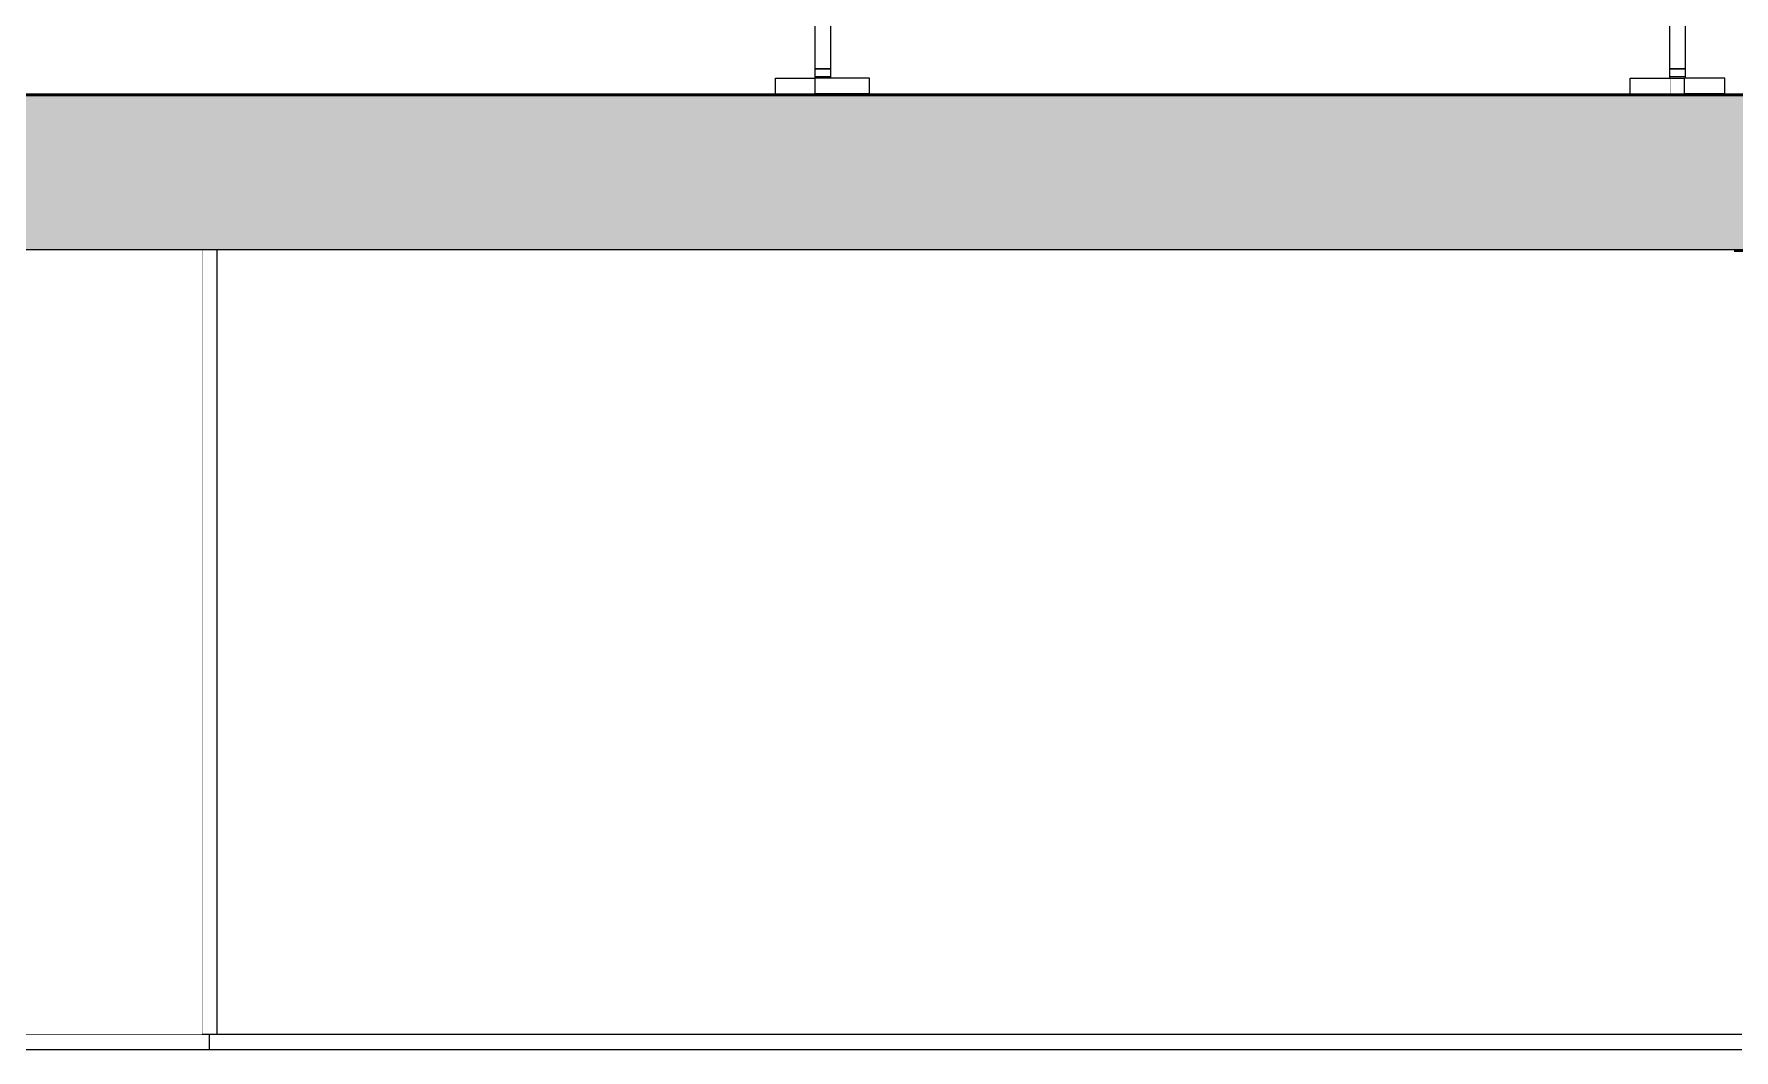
# Model space of a CAD drawing. Header units: millimetres. Extents: x -46169 to 237885, y -84465 to 18123.
# Drawn here: x 231433 to 232527, y -81568 to -80914 of the extents above; entities that cross this region are included whole.
import ezdxf

# ---------------------------------------------------------------- set-up
doc = ezdxf.new("R2010")
doc.units = ezdxf.units.MM
doc.header["$MEASUREMENT"] = 0
doc.linetypes.add('Wipeout_Contour', pattern=[1000, 0, -1000])
for name, color, linetype in [('New_A-20-M_Floor_Slab', 7, 'Continuous'), ('New_A-25-M_Curtain_Wall', 7, 'Continuous'), ('New_A-35-M_FFE_Fixed', 7, 'Continuous')]:
    doc.layers.add(name, color=color, linetype=linetype)
doc.layers.add('New_A-20-M_Floor_Slab_Pen_No__29', color=7, linetype='Continuous', lineweight=50, true_color=0x2a2a2a)
doc.layers.add('New_A-20-M_Floor_Slab_Pen_No__81', color=7, linetype='Continuous', lineweight=20, true_color=0x6a6a6a)
for name, color, linetype, lineweight in [('New_A-25-M_Curtain_Wall_Pen_No__87', 8, 'Continuous', 20), ('New_A-35-M_FFE_Fixed_Pen_No__1', 7, 'Continuous', 13), ('New_A-35-M_FFE_Fixed_Pen_No__93', 8, 'Continuous', 13)]:
    doc.layers.add(name, color=color, linetype=linetype, lineweight=lineweight)

# ---------------------------------------------------------------- blocks, each defined once
blk = doc.blocks.new('Section Elem_266_4', base_point=(208268.8, -84332.6))
at = {"color": 254, "linetype": 'Wipeout_Contour', "lineweight": 0, "ltscale": 43042086.18620662}
blk.add_wipeout([(222238.6, -80784.1), (222303.3, -80784.1), (222303.3, -80953.1), (233391.2, -80953.1), (233391.2, -80952.9), (233326.5, -80952.9), (233326.5, -80783.9), (233391.2, -80783.9), (233391.2, -80715.1), (233320.4, -80715.1), (233320.4, -80952.4), (233285.4, -80952.4), (233285.4, -80942.4), (233310.4, -80942.4), (233310.4, -80715.1), (233045.4, -80715.1), (233045.4, -80952.4), (233010.4, -80952.4), (233010.4, -80942.4), (233035.4, -80942.4), (233035.4, -80715.1), (232495.4, -80715.1), (232495.4, -80942.4), (232520.9, -80942.4), (232520.9, -80952.4), (232459.9, -80952.4), (232459.9, -80942.4), (232485.4, -80942.4), (232485.4, -80715.1), (231945.4, -80715.1), (231945.4, -80942.4), (231970.4, -80942.4), (231970.4, -80952.4), (231909.9, -80952.4), (231909.9, -80942.4), (231935.4, -80942.4), (231935.4, -80715.1), (231395.4, -80715.1), (231395.4, -80942.4), (231420.4, -80942.4), (231420.4, -80952.4), (231359.9, -80952.4), (231359.9, -80942.4), (231385.4, -80942.4), (231385.4, -80715.1), (230845.4, -80715.1), (230845.4, -80942.4), (230870.4, -80942.4), (230870.4, -80952.4), (230809.9, -80952.4), (230809.9, -80942.4), (230835.4, -80942.4), (230835.4, -80715.1), (230295.4, -80715.1), (230295.4, -80942.4), (230320.4, -80942.4), (230320.4, -80952.4), (230259.9, -80952.4), (230259.9, -80942.4), (230285.4, -80942.4), (230285.4, -80715.1), (229745.4, -80715.1), (229745.4, -80942.4), (229770.4, -80942.4), (229770.4, -80952.4), (229710.4, -80952.4), (229710.4, -80942.4), (229735.4, -80942.4), (229735.4, -80715.1), (229195.4, -80715.1), (229195.4, -80942.4), (229220.9, -80942.4), (229220.9, -80952.4), (229159.9, -80952.4), (229159.9, -80942.4), (229185.4, -80942.4), (229185.4, -80715.1), (228645.4, -80715.1), (228645.4, -80942.4), (228670.4, -80942.4), (228670.4, -80952.4), (228610.4, -80952.4), (228610.4, -80942.4), (228635.4, -80942.4), (228635.4, -80715.1), (228095.4, -80715.1), (228095.4, -80942.4), (228120.9, -80942.4), (228120.9, -80952.4), (228059.9, -80952.4), (228059.9, -80942.4), (228085.4, -80942.4), (228085.4, -80715.1), (227545.4, -80715.1), (227545.4, -80942.4), (227570.4, -80942.4), (227570.4, -80952.4), (227510.4, -80952.4), (227510.4, -80942.4), (227535.4, -80942.4), (227535.4, -80715.1), (226995.4, -80715.1), (226995.4, -80942.4), (227020.9, -80942.4), (227020.9, -80952.4), (226959.9, -80952.4), (226959.9, -80942.4), (226985.4, -80942.4), (226985.4, -80715.1), (226445.4, -80715.1), (226445.4, -80942.4), (226470.4, -80942.4), (226470.4, -80952.4), (226409.9, -80952.4), (226409.9, -80942.4), (226435.4, -80942.4), (226435.4, -80715.1), (225895.4, -80715.1), (225895.4, -80942.4), (225920.4, -80942.4), (225920.4, -80952.4), (225860.4, -80952.4), (225860.4, -80942.4), (225885.4, -80942.4), (225885.4, -80715.1), (225345.4, -80715.1), (225345.4, -80942.4), (225370.9, -80942.4), (225370.9, -80952.4), (225309.9, -80952.4), (225309.9, -80942.4), (225335.4, -80942.4), (225335.4, -80715.1), (224795.4, -80715.1), (224795.4, -80942.4), (224820.4, -80942.4), (224820.4, -80952.4), (224760.4, -80952.4), (224760.4, -80942.4), (224785.4, -80942.4), (224785.4, -80715.1), (224245.4, -80715.1), (224245.4, -80942.4), (224270.9, -80942.4), (224270.9, -80952.4), (224209.9, -80952.4), (224209.9, -80942.4), (224235.4, -80942.4), (224235.4, -80715.1), (223695.4, -80715.1), (223695.4, -80942.4), (223720.4, -80942.4), (223720.4, -80952.4), (223660.4, -80952.4), (223660.4, -80942.4), (223685.4, -80942.4), (223685.4, -80715.1), (223145.4, -80715.1), (223145.4, -80942.4), (223170.9, -80942.4), (223170.9, -80952.4), (223109.9, -80952.4), (223109.9, -80942.4), (223135.4, -80942.4), (223135.4, -80715.1), (222595.4, -80715.1), (222595.4, -80942.4), (222620.4, -80942.4), (222620.4, -80952.4), (222585.4, -80952.4), (222585.4, -80715.1), (222320.4, -80715.1), (222320.4, -80942.4), (222345.4, -80942.4), (222345.4, -80952.4), (222310.4, -80952.4), (222310.4, -80715.1), (222238.6, -80715.1)], dxfattribs=at).dxf.layer = 'New_A-20-M_Floor_Slab'
blk = doc.blocks.new('Section Elem_273_4', base_point=(208268.8, -84332.6))
at = {"color": 254, "linetype": 'Wipeout_Contour', "lineweight": 0, "ltscale": 984702.703307}
blk.add_wipeout([(232485.4, -80936.4), (232495.4, -80936.4), (232495.4, -80936), (232485.4, -80936)], dxfattribs=at).dxf.layer = 'New_A-35-M_FFE_Fixed'
at = {"color": 254, "linetype": 'Wipeout_Contour', "lineweight": 0, "ltscale": 984766.547057}
blk.add_wipeout([(232485.9, -80952.4), (232520.9, -80952.4), (232520.9, -80942.4), (232485.9, -80942.4)], dxfattribs=at).dxf.layer = 'New_A-35-M_FFE_Fixed'
at = {"layer": 'New_A-35-M_FFE_Fixed_Pen_No__93', "linetype": 'Continuous'}
for p, q in [((232485.4, -80936.4), (232485.4, -80936.4)), ((232485.4, -80941.4), (232485.4, -80941.4)), ((232485.9, -80952.4), (232485.9, -80942.4)), ((232520.9, -80942.4), (232494.9, -80942.4)), ((232520.9, -80952.4), (232520.9, -80942.4)), ((232520.9, -80952.4), (232494.9, -80952.4))]:
    blk.add_line(p, q, dxfattribs=at)
blk = doc.blocks.new('Section Elem_280_4', base_point=(208268.8, -84332.6))
at = {"color": 254, "linetype": 'Wipeout_Contour', "lineweight": 0, "ltscale": 982590.040786}
blk.add_wipeout([(231945.4, -80913.9), (231945.4, -80904.9), (231935.4, -80904.9), (231935.4, -80913.9)], dxfattribs=at).dxf.layer = 'New_A-35-M_FFE_Fixed'
at = {"color": 254, "linetype": 'Wipeout_Contour', "lineweight": 0, "ltscale": 982617.46597}
blk.add_wipeout([(231945.4, -80932.6), (231945.4, -80927.9), (231935.4, -80927.9), (231935.4, -80932.6)], dxfattribs=at).dxf.layer = 'New_A-35-M_FFE_Fixed'
at = {"color": 254, "linetype": 'Wipeout_Contour', "lineweight": 0, "ltscale": 982573.001047}
blk.add_wipeout([(231909.9, -80952.4), (231935.4, -80952.4), (231935.4, -80942.4), (231909.9, -80942.4)], dxfattribs=at).dxf.layer = 'New_A-35-M_FFE_Fixed'
at = {"layer": 'New_A-35-M_FFE_Fixed_Pen_No__1', "linetype": 'Continuous'}
for q in [(231909.9, -80942.4), (231935.4, -80952.4)]:
    blk.add_line((231909.9, -80952.4), q, dxfattribs=at)
at = {"color": 254, "linetype": 'Wipeout_Contour', "lineweight": 0, "ltscale": 982610.263768}
blk.add_wipeout([(231935.4, -80927.9), (231945.4, -80927.9), (231945.4, -80921.6), (231935.4, -80921.6)], dxfattribs=at).dxf.layer = 'New_A-35-M_FFE_Fixed'
at = {"color": 254, "linetype": 'Wipeout_Contour', "lineweight": 0, "ltscale": 982626.982149}
blk.add_wipeout([(231945.4, -80937.7), (231945.4, -80937.2), (231935.4, -80937.2), (231935.4, -80937.7)], dxfattribs=at).dxf.layer = 'New_A-35-M_FFE_Fixed'
at = {"color": 254, "linetype": 'Wipeout_Contour', "lineweight": 0, "ltscale": 982626.344234}
blk.add_wipeout([(231945.4, -80937.2), (231945.4, -80936.7), (231935.4, -80936.7), (231935.4, -80937.2)], dxfattribs=at).dxf.layer = 'New_A-35-M_FFE_Fixed'
at = {"color": 254, "linetype": 'Wipeout_Contour', "lineweight": 0, "ltscale": 982627.967462}
blk.add_wipeout([(231935.4, -80938.6), (231945.4, -80938.6), (231945.4, -80937.8), (231935.4, -80937.8)], dxfattribs=at).dxf.layer = 'New_A-35-M_FFE_Fixed'
at = {"color": 254, "linetype": 'Wipeout_Contour', "lineweight": 0, "ltscale": 982625.852281}
blk.add_wipeout([(231945.4, -80936.7), (231945.4, -80936.5), (231935.4, -80936.5), (231935.4, -80936.7)], dxfattribs=at).dxf.layer = 'New_A-35-M_FFE_Fixed'
at = {"color": 254, "linetype": 'Wipeout_Contour', "lineweight": 0, "ltscale": 982629.036366}
blk.add_wipeout([(231945.4, -80939.4), (231945.4, -80938.6), (231935.4, -80938.6), (231935.4, -80939.4)], dxfattribs=at).dxf.layer = 'New_A-35-M_FFE_Fixed'
at = {"color": 254, "linetype": 'Wipeout_Contour', "lineweight": 0, "ltscale": 982630.224079}
blk.add_wipeout([(231945.4, -80940.4), (231945.4, -80939.4), (231935.4, -80939.4), (231935.4, -80940.4)], dxfattribs=at).dxf.layer = 'New_A-35-M_FFE_Fixed'
at = {"color": 254, "linetype": 'Wipeout_Contour', "lineweight": 0, "ltscale": 982631.484962}
blk.add_wipeout([(231945.4, -80941.4), (231945.4, -80940.4), (231935.4, -80940.4), (231935.4, -80941.4)], dxfattribs=at).dxf.layer = 'New_A-35-M_FFE_Fixed'
at = {"layer": 'New_A-35-M_FFE_Fixed_Pen_No__1', "linetype": 'Continuous'}
for p, q in [((231909.9, -80942.4), (231935.4, -80942.4)), ((231944.9, -80952.4), (231944.9, -80942.4))]:
    blk.add_line(p, q, dxfattribs=at)
at = {"color": 254, "linetype": 'Wipeout_Contour', "lineweight": 0, "ltscale": 982622.3995}
blk.add_wipeout([(231945.4, -80932.6), (231935.4, -80932.6), (231935.4, -80935.4), (231945.4, -80935.4)], dxfattribs=at).dxf.layer = 'New_A-35-M_FFE_Fixed'
at = {"color": 254, "linetype": 'Wipeout_Contour', "lineweight": 0, "ltscale": 982624.906399}
blk.add_wipeout([(231935.4, -80935.4), (231935.4, -80936.4), (231945.4, -80936.4), (231945.4, -80935.4)], dxfattribs=at).dxf.layer = 'New_A-35-M_FFE_Fixed'
at = {"color": 254, "linetype": 'Wipeout_Contour', "lineweight": 0, "ltscale": 982625.601487}
blk.add_wipeout([(231945.4, -80936.5), (231945.4, -80936.4), (231935.4, -80936.4), (231935.4, -80936.5)], dxfattribs=at).dxf.layer = 'New_A-35-M_FFE_Fixed'
blk = doc.blocks.new('Section Elem_281_4', base_point=(208268.8, -84332.6))
at = {"color": 254, "linetype": 'Wipeout_Contour', "lineweight": 0, "ltscale": 982601.023458}
blk.add_wipeout([(231945.4, -80921.6), (231945.4, -80913.9), (231935.4, -80913.9), (231935.4, -80921.6)], dxfattribs=at).dxf.layer = 'New_A-35-M_FFE_Fixed'
at = {"color": 254, "linetype": 'Wipeout_Contour', "lineweight": 0, "ltscale": 984678.507414}
blk.add_wipeout([(232495.4, -80921.6), (232495.4, -80913.9), (232485.4, -80913.9), (232485.4, -80921.6)], dxfattribs=at).dxf.layer = 'New_A-35-M_FFE_Fixed'
at = {"color": 254, "linetype": 'Wipeout_Contour', "lineweight": 0, "ltscale": 984694.915236}
blk.add_wipeout([(232495.4, -80932.6), (232495.4, -80927.9), (232485.4, -80927.9), (232485.4, -80932.6)], dxfattribs=at).dxf.layer = 'New_A-35-M_FFE_Fixed'
at = {"color": 254, "linetype": 'Wipeout_Contour', "lineweight": 0, "ltscale": 982687.243946}
blk.add_wipeout([(231935.4, -80952.4), (231970.4, -80952.4), (231970.4, -80942.4), (231935.4, -80942.4)], dxfattribs=at).dxf.layer = 'New_A-35-M_FFE_Fixed'
at = {"color": 254, "linetype": 'Wipeout_Contour', "lineweight": 0, "ltscale": 984651.330156}
blk.add_wipeout([(232459.9, -80952.4), (232485.9, -80952.4), (232485.9, -80942.4), (232459.9, -80942.4)], dxfattribs=at).dxf.layer = 'New_A-35-M_FFE_Fixed'
at = {"layer": 'New_A-35-M_FFE_Fixed_Pen_No__1', "linetype": 'Continuous'}
for p, q in [((231935.4, -80913.9), (231935.4, -80904.9)), ((231935.4, -80921.6), (231935.4, -80913.9)), ((231945.4, -80913.9), (231945.4, -80904.9)), ((231945.4, -80921.6), (231945.4, -80913.9)), ((231935.4, -80927.9), (231935.4, -80921.6)), ((231945.4, -80927.9), (231945.4, -80921.6)), ((231970.4, -80952.4), (231970.4, -80942.4)), ((232459.9, -80952.4), (232459.9, -80942.4)), ((231970.4, -80952.4), (231935.4, -80952.4)), ((232459.9, -80952.4), (232494.9, -80952.4))]:
    blk.add_line(p, q, dxfattribs=at)
at = {"color": 254, "linetype": 'Wipeout_Contour', "lineweight": 0, "ltscale": 984667.547914}
blk.add_wipeout([(232495.4, -80913.9), (232495.4, -80904.9), (232485.4, -80904.9), (232485.4, -80913.9)], dxfattribs=at).dxf.layer = 'New_A-35-M_FFE_Fixed'
at = {"color": 254, "linetype": 'Wipeout_Contour', "lineweight": 0, "ltscale": 984687.728229}
blk.add_wipeout([(232485.4, -80927.9), (232495.4, -80927.9), (232495.4, -80921.6), (232485.4, -80921.6)], dxfattribs=at).dxf.layer = 'New_A-35-M_FFE_Fixed'
at = {"color": 254, "linetype": 'Wipeout_Contour', "lineweight": 0, "ltscale": 982627.391893}
blk.add_wipeout([(231935.4, -80937.8), (231945.4, -80937.8), (231945.4, -80937.7), (231935.4, -80937.7)], dxfattribs=at).dxf.layer = 'New_A-35-M_FFE_Fixed'
at = {"color": 254, "linetype": 'Wipeout_Contour', "lineweight": 0, "ltscale": 984704.487471}
blk.add_wipeout([(232485.4, -80937.2), (232485.4, -80937.8), (232495.4, -80937.8), (232495.4, -80937.2)], dxfattribs=at).dxf.layer = 'New_A-35-M_FFE_Fixed'
at = {"layer": 'New_A-35-M_FFE_Fixed_Pen_No__1', "linetype": 'Continuous'}
for p, q in [((232485.4, -80913.9), (232485.4, -80904.9)), ((232485.4, -80921.6), (232485.4, -80913.9)), ((232495.4, -80913.9), (232495.4, -80904.9)), ((232495.4, -80921.6), (232495.4, -80913.9)), ((231935.4, -80932.6), (231935.4, -80927.9)), ((231935.4, -80935.4), (231935.4, -80932.6)), ((231945.4, -80932.6), (231945.4, -80927.9)), ((231945.4, -80935.4), (231945.4, -80932.6))]:
    blk.add_line(p, q, dxfattribs=at)
at = {"color": 254, "linetype": 'Wipeout_Contour', "lineweight": 0, "ltscale": 982632.786737}
blk.add_wipeout([(231945.4, -80941.4), (231935.4, -80941.4), (231935.4, -80942.4), (231945.4, -80942.4)], dxfattribs=at).dxf.layer = 'New_A-35-M_FFE_Fixed'
at = {"color": 254, "linetype": 'Wipeout_Contour', "lineweight": 0, "ltscale": 984703.774769}
blk.add_wipeout([(232495.4, -80937.2), (232495.4, -80936.7), (232485.4, -80936.7), (232485.4, -80937.2)], dxfattribs=at).dxf.layer = 'New_A-35-M_FFE_Fixed'
at = {"layer": 'New_A-35-M_FFE_Fixed_Pen_No__1', "linetype": 'Continuous'}
for p, q in [((231935.4, -80936.4), (231935.4, -80935.4)), ((231945.4, -80936.4), (231935.4, -80936.4)), ((231935.4, -80936.5), (231935.4, -80936.4)), ((231935.4, -80936.7), (231935.4, -80936.5)), ((231945.4, -80936.4), (231945.4, -80935.4)), ((231945.4, -80936.5), (231945.4, -80936.4)), ((231945.4, -80936.7), (231945.4, -80936.5)), ((231935.4, -80937.2), (231935.4, -80936.7)), ((231935.4, -80937.8), (231935.4, -80937.2)), ((231935.4, -80938.6), (231935.4, -80937.8)), ((231935.4, -80939.4), (231935.4, -80938.6)), ((231935.4, -80940.4), (231935.4, -80939.4)), ((231935.4, -80941.4), (231935.4, -80940.4)), ((231945.4, -80941.4), (231935.4, -80941.4)), ((231935.4, -80942.4), (231935.4, -80941.4)), ((231935.4, -80952.4), (231935.4, -80942.4)), ((231970.4, -80942.4), (231935.4, -80942.4)), ((231945.4, -80937.2), (231945.4, -80936.7)), ((231945.4, -80937.8), (231945.4, -80937.2)), ((231945.4, -80938.6), (231945.4, -80937.8)), ((231945.4, -80939.4), (231945.4, -80938.6)), ((231945.4, -80940.4), (231945.4, -80939.4)), ((231945.4, -80941.4), (231945.4, -80940.4)), ((231945.4, -80942.4), (231945.4, -80941.4))]:
    blk.add_line(p, q, dxfattribs=at)
at = {"color": 254, "linetype": 'Wipeout_Contour', "lineweight": 0, "ltscale": 984705.394573}
blk.add_wipeout([(232485.4, -80938.6), (232495.4, -80938.6), (232495.4, -80937.8), (232485.4, -80937.8)], dxfattribs=at).dxf.layer = 'New_A-35-M_FFE_Fixed'
at = {"color": 254, "linetype": 'Wipeout_Contour', "lineweight": 0, "ltscale": 984703.283855}
blk.add_wipeout([(232495.4, -80936.7), (232495.4, -80936.5), (232485.4, -80936.5), (232485.4, -80936.7)], dxfattribs=at).dxf.layer = 'New_A-35-M_FFE_Fixed'
at = {"color": 254, "linetype": 'Wipeout_Contour', "lineweight": 0, "ltscale": 984706.461222}
blk.add_wipeout([(232495.4, -80939.4), (232495.4, -80938.6), (232485.4, -80938.6), (232485.4, -80939.4)], dxfattribs=at).dxf.layer = 'New_A-35-M_FFE_Fixed'
at = {"color": 254, "linetype": 'Wipeout_Contour', "lineweight": 0, "ltscale": 984707.64643}
blk.add_wipeout([(232495.4, -80940.4), (232495.4, -80939.4), (232485.4, -80939.4), (232485.4, -80940.4)], dxfattribs=at).dxf.layer = 'New_A-35-M_FFE_Fixed'
at = {"color": 254, "linetype": 'Wipeout_Contour', "lineweight": 0, "ltscale": 984710.203681}
blk.add_wipeout([(232495.4, -80942.4), (232495.4, -80941.4), (232485.4, -80941.4), (232485.4, -80942.4)], dxfattribs=at).dxf.layer = 'New_A-35-M_FFE_Fixed'
at = {"color": 254, "linetype": 'Wipeout_Contour', "lineweight": 0, "ltscale": 984708.904652}
blk.add_wipeout([(232495.4, -80941.4), (232495.4, -80940.4), (232485.4, -80940.4), (232485.4, -80941.4)], dxfattribs=at).dxf.layer = 'New_A-35-M_FFE_Fixed'
at = {"layer": 'New_A-35-M_FFE_Fixed_Pen_No__1', "linetype": 'Continuous'}
for p in [(232459.9, -80942.4), (232494.9, -80952.4)]:
    blk.add_line(p, (232494.9, -80942.4), dxfattribs=at)
at = {"color": 254, "linetype": 'Wipeout_Contour', "lineweight": 0, "ltscale": 984699.838358}
blk.add_wipeout([(232495.4, -80932.6), (232485.4, -80932.6), (232485.4, -80935.4), (232495.4, -80935.4)], dxfattribs=at).dxf.layer = 'New_A-35-M_FFE_Fixed'
at = {"layer": 'New_A-35-M_FFE_Fixed_Pen_No__1', "linetype": 'Continuous'}
for p, q in [((232485.4, -80927.9), (232485.4, -80921.6)), ((232495.4, -80927.9), (232495.4, -80921.6))]:
    blk.add_line(p, q, dxfattribs=at)
at = {"color": 254, "linetype": 'Wipeout_Contour', "lineweight": 0, "ltscale": 984702.073282}
blk.add_wipeout([(232495.4, -80936), (232495.4, -80935.4), (232485.4, -80935.4), (232485.4, -80936)], dxfattribs=at).dxf.layer = 'New_A-35-M_FFE_Fixed'
at = {"color": 254, "linetype": 'Wipeout_Contour', "lineweight": 0, "ltscale": 984703.033589}
blk.add_wipeout([(232495.4, -80936.5), (232495.4, -80936.4), (232485.4, -80936.4), (232485.4, -80936.5)], dxfattribs=at).dxf.layer = 'New_A-35-M_FFE_Fixed'
at = {"layer": 'New_A-35-M_FFE_Fixed_Pen_No__1', "linetype": 'Continuous'}
for p, q in [((232485.4, -80932.6), (232485.4, -80927.9)), ((232485.4, -80935.4), (232485.4, -80932.6)), ((232485.4, -80936.4), (232485.4, -80935.4)), ((232495.4, -80936.4), (232485.4, -80936.4)), ((232485.4, -80936.5), (232485.4, -80936.4)), ((232485.4, -80936.7), (232485.4, -80936.5)), ((232495.4, -80932.6), (232495.4, -80927.9)), ((232495.4, -80935.4), (232495.4, -80932.6)), ((232495.4, -80936.4), (232495.4, -80935.4)), ((232495.4, -80936.5), (232495.4, -80936.4)), ((232495.4, -80936.7), (232495.4, -80936.5)), ((232485.4, -80937.2), (232485.4, -80936.7)), ((232485.4, -80937.8), (232485.4, -80937.2)), ((232485.4, -80938.6), (232485.4, -80937.8)), ((232485.4, -80939.4), (232485.4, -80938.6)), ((232485.4, -80940.4), (232485.4, -80939.4)), ((232485.4, -80941.4), (232485.4, -80940.4)), ((232495.4, -80941.4), (232485.4, -80941.4)), ((232485.4, -80942.4), (232485.4, -80941.4)), ((232495.4, -80937.2), (232495.4, -80936.7)), ((232495.4, -80937.8), (232495.4, -80937.2)), ((232495.4, -80938.6), (232495.4, -80937.8)), ((232495.4, -80939.4), (232495.4, -80938.6)), ((232495.4, -80940.4), (232495.4, -80939.4)), ((232495.4, -80941.4), (232495.4, -80940.4)), ((232495.4, -80942.4), (232495.4, -80941.4))]:
    blk.add_line(p, q, dxfattribs=at)
blk = doc.blocks.new('Section Elem_319_4', base_point=(208268.8, -84332.6))
at = {"layer": 'New_A-20-M_Floor_Slab_Pen_No__81', "linetype": 'Continuous', "lineweight": 0, "true_color": 0x353535}
blk.add_hatch(color=250, dxfattribs=at).paths.add_polyline_path([(233199.5, -81053.1), (233199.5, -80953.1), (222430.3, -80953.1), (222430.3, -81053.1)])
at = {"layer": 'New_A-20-M_Floor_Slab_Pen_No__29', "linetype": 'Continuous'}
for p, q in [((233199.5, -80953.1), (222430.3, -80953.1)), ((233199.5, -81053.1), (222430.3, -81053.1))]:
    blk.add_line(p, q, dxfattribs=at)
blk = doc.blocks.new('Section Elem_387_4', base_point=(208268.8, -84332.6))
at = {"color": 254, "linetype": 'Wipeout_Contour', "lineweight": 0, "ltscale": 981644.057319}
blk.add_wipeout([(231550.6, -81053.1), (231550.6, -81557.6), (231551.8, -81557.6), (231551.8, -81053.1)], dxfattribs=at).dxf.layer = 'New_A-25-M_Curtain_Wall'
at = {"color": 254, "linetype": 'Wipeout_Contour', "lineweight": 0, "ltscale": 981623.131593}
blk.add_wipeout([(231540.7, -81053.1), (231540.7, -81557.6), (231550.6, -81557.6), (231550.6, -81053.1)], dxfattribs=at).dxf.layer = 'New_A-25-M_Curtain_Wall'
at = {"layer": 'New_A-25-M_Curtain_Wall_Pen_No__87', "linetype": 'Continuous'}
for p, q in [((231540.7, -81557.6), (231540.7, -81053.1)), ((231550.6, -81557.6), (231550.6, -81053.1))]:
    blk.add_line(p, q, dxfattribs=at)
blk = doc.blocks.new('Section Elem_399_4', base_point=(208268.8, -84332.6))
at = {"color": 254, "linetype": 'Wipeout_Contour', "lineweight": 0, "ltscale": 980096.73906}
blk.add_wipeout([(231545.6, -81557.6), (230555.5, -81557.6), (230555.5, -81567.6), (231545.6, -81567.6)], dxfattribs=at).dxf.layer = 'New_A-25-M_Curtain_Wall'
at = {"layer": 'New_A-25-M_Curtain_Wall_Pen_No__87', "linetype": 'Continuous'}
for p, q in [((230555.5, -81567.6), (230555.5, -81557.6)), ((231545.6, -81557.6), (230555.5, -81557.6)), ((231545.6, -81567.6), (230555.5, -81567.6))]:
    blk.add_line(p, q, dxfattribs=at)
blk = doc.blocks.new('Section Elem_400_4', base_point=(208268.8, -84332.6))
at = {"color": 254, "linetype": 'Wipeout_Contour', "lineweight": 0, "ltscale": 979756.71901}
blk.add_wipeout([(231540.7, -81053.1), (230561.3, -81053.1), (230561.3, -81557.6), (231540.7, -81557.6)], dxfattribs=at).dxf.layer = 'New_A-25-M_Curtain_Wall'
blk = doc.blocks.new('Section Elem_406_4', base_point=(208268.8, -84332.6))
at = {"color": 254, "linetype": 'Wipeout_Contour', "lineweight": 0, "ltscale": 983486.46525}
blk.add_wipeout([(231551.8, -81053.1), (231551.8, -81557.6), (232526.7, -81557.6), (232526.7, -81053.1)], dxfattribs=at).dxf.layer = 'New_A-25-M_Curtain_Wall'
blk = doc.blocks.new('Section Elem_411_4', base_point=(208268.8, -84332.6))
at = {"color": 254, "linetype": 'Wipeout_Contour', "lineweight": 0, "ltscale": 983824.520756}
blk.add_wipeout([(232531.7, -81557.6), (231545.6, -81557.6), (231545.6, -81567.6), (232531.7, -81567.6)], dxfattribs=at).dxf.layer = 'New_A-25-M_Curtain_Wall'
at = {"layer": 'New_A-25-M_Curtain_Wall_Pen_No__87', "linetype": 'Continuous'}
for p, q in [((231545.6, -81567.6), (231545.6, -81557.6)), ((232531.7, -81557.6), (231545.6, -81557.6)), ((232531.7, -81567.6), (231545.6, -81567.6))]:
    blk.add_line(p, q, dxfattribs=at)

msp = doc.modelspace()

# ---------------------------------------------------------------- block references
at = {"layer": 'New_A-20-M_Floor_Slab'}
msp.add_blockref('Section Elem_266_4', (208268.8, -84332.6), dxfattribs=at)

# ---------------------------------------------------------------- next in the draw order: block references
at = {"layer": 'New_A-35-M_FFE_Fixed'}
for name in ['Section Elem_280_4', 'Section Elem_273_4']:
    msp.add_blockref(name, (208268.8, -84332.6), dxfattribs=at)

# ---------------------------------------------------------------- next in the draw order: block references
msp.add_blockref('Section Elem_281_4', (208268.8, -84332.6), dxfattribs=at)

# ---------------------------------------------------------------- next in the draw order: block references
at = {"layer": 'New_A-20-M_Floor_Slab'}
msp.add_blockref('Section Elem_319_4', (208268.8, -84332.6), dxfattribs=at)

# ---------------------------------------------------------------- next in the draw order: block references
at = {"layer": 'New_A-25-M_Curtain_Wall'}
msp.add_blockref('Section Elem_387_4', (208268.8, -84332.6), dxfattribs=at)

# ---------------------------------------------------------------- next in the draw order: block references
for name in ['Section Elem_406_4', 'Section Elem_399_4']:
    msp.add_blockref(name, (208268.8, -84332.6), dxfattribs=at)

# ---------------------------------------------------------------- next in the draw order: block references
msp.add_blockref('Section Elem_400_4', (208268.8, -84332.6), dxfattribs=at)

# ---------------------------------------------------------------- next in the draw order: block references
msp.add_blockref('Section Elem_411_4', (208268.8, -84332.6), dxfattribs=at)

doc.saveas('drawing.dxf')
